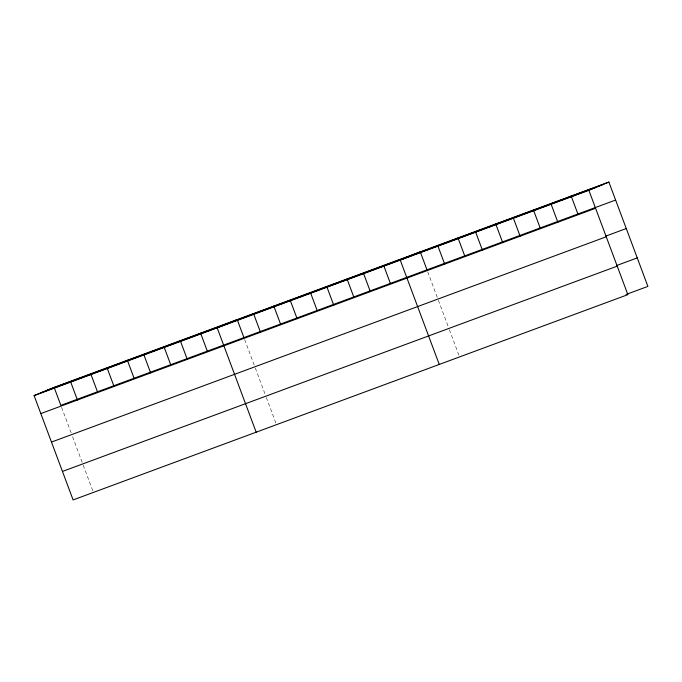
<?xml version="1.0" encoding="UTF-8"?>
<svg xmlns="http://www.w3.org/2000/svg" width="682" height="682" viewBox="0 0 682 682"><rect width="100%" height="100%" fill="white"/><g stroke="black" fill="none" stroke-linecap="round" stroke-linejoin="round"><path stroke-width="0.51" stroke-dasharray="3.41 2.56" d="M427.725 271.811L437.281 297.361M438.381 300.293L448.262 326.721M449.361 329.67L458.918 355.22M244.659 339.551L254.574 366.089M255.307 368.041L265.187 394.469M266.287 397.41L276.21 423.948M61.585 407.299L71.141 432.848M72.607 436.77L82.479 463.197M83.221 465.158L92.769 490.708"/><path stroke-width="1.02" d="M608.89 182.068L588.864 190.304L627.875 294.641L73.11 499.932L34.1 395.603L54.125 387.359L608.89 182.068L647.9 286.397L626.059 294.479M47.518 390.078L602.283 184.788M40.707 392.883L595.471 187.584M34.1 395.603L588.864 190.304M615.616 200.039L60.851 405.338L54.125 387.359M40.818 413.582L595.582 208.283M605.42 236.253L626.264 228.538M51.474 442.072L606.238 236.782M616.4 265.613L637.244 257.898M62.454 471.441L617.219 266.142M571.166 196.024L577.893 214.003M551.141 204.268L557.859 222.247M533.443 209.988L540.161 227.958M513.418 218.223L520.136 236.202M495.72 223.943L502.438 241.922M475.686 232.187L482.413 250.166M457.997 237.907L464.715 255.886M437.963 246.151L444.69 264.122M426.992 269.842L420.274 251.863L400.24 260.106L439.251 364.444M383.659 265.417L390.377 283.388M363.625 273.653L370.352 291.632M347.044 278.964L353.762 296.943M327.01 287.207L333.737 305.186M310.429 292.51L317.147 310.489M290.396 300.753L297.122 318.733M273.814 306.065L280.541 324.044M253.789 314.308L260.507 332.279M243.926 337.59L237.2 319.611L217.174 327.854L256.176 432.192M200.585 333.157L207.311 351.136M180.56 341.401L187.277 359.38M163.97 346.712L170.696 364.691M143.945 354.955L150.662 372.926M127.355 360.258L134.081 378.237M107.33 368.502L114.047 386.481M90.74 373.813L97.466 391.783M70.715 382.048L77.433 400.027"/></g></svg>
